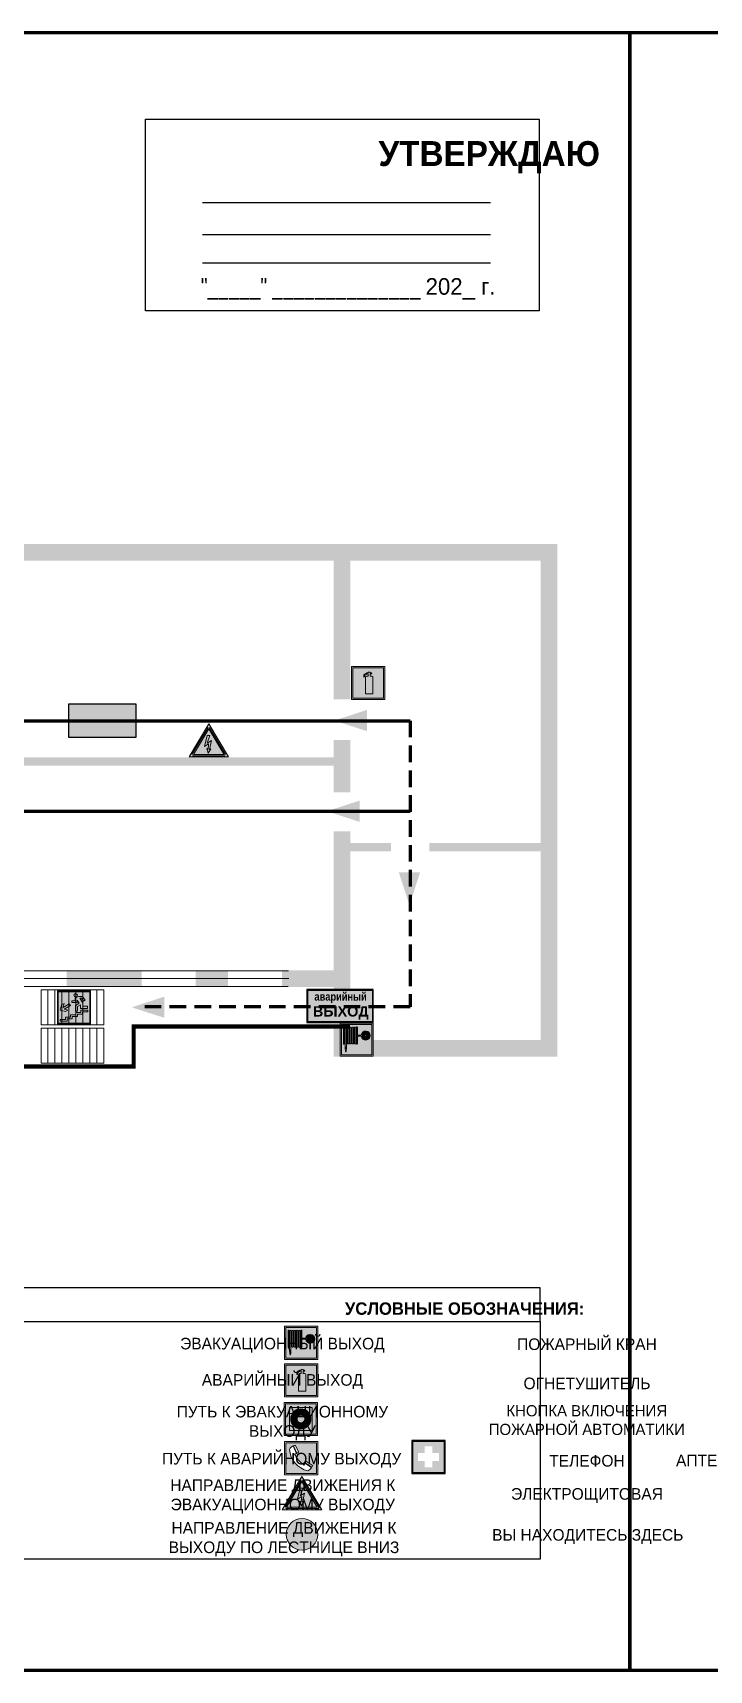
# Model space of a CAD drawing. Header units: millimetres. Extents: x 13114 to 67229, y 22859 to 38520.
# Drawn here: x 35005.8 to 35169, y 25476.1 to 25871.1 of the extents above; entities that cross this region are included whole.
import ezdxf

# ---------------------------------------------------------------- set-up
doc = ezdxf.new("R2010")
doc.units = ezdxf.units.MM
doc.linetypes.add('{ Wide Dash }', pattern=[12, 4, -2, 4, -2])
doc.layers.add('План_Штампы', color=7, linetype='Continuous')
doc.styles.add('обычный', font='arial.ttf')

# ---------------------------------------------------------------- blocks, each defined once
blk = doc.blocks.new('A$C3E6D3DDE')
at = {"lineweight": 5}
h = blk.add_hatch(color=40, dxfattribs=at)
h.paths.add_polyline_path([(24.1, 1.45), (16.46, -11.35), (31.74, -11.35)])
h.paths.add_polyline_path([(24.09, -0.46), (30.03, -10.41), (18.14, -10.41)], flags=16)
h.paths.add_polyline_path([(24.54, -3.08), (23.41, -6.02), (25.13, -5.01), (24.33, -8.5), (24.82, -8.27), (23.79, -9.86), (23.4, -8.04), (23.8, -8.43), (24.04, -6.29), (22.39, -7.25), (23.44, -3.08)], flags=0)
h = blk.add_hatch(color=256, dxfattribs=at)
h.paths.add_polyline_path([(24.37, 0.03, 0.567511), (23.82, 0.03), (17.59, -10.4, 0.582454), (17.86, -10.88), (30.32, -10.88, 0.582149), (30.6, -10.4)])
h.paths.add_polyline_path([(24.09, -0.46), (18.14, -10.41), (30.03, -10.41)], flags=16)
h.paths.add_polyline_path([(24.54, -3.08), (23.41, -6.02), (25.13, -5.01), (24.33, -8.5), (24.82, -8.27), (23.79, -9.86), (23.4, -8.04), (23.8, -8.43), (24.04, -6.29), (22.39, -7.25), (23.44, -3.08)], flags=0)
h = blk.add_hatch(color=40, dxfattribs=at)
h.paths.add_polyline_path([(24.09, -0.46), (18.14, -10.41), (30.03, -10.41)])
h.paths.add_polyline_path([(24.82, -8.27), (23.79, -9.86), (23.4, -8.04), (23.8, -8.43), (24.04, -6.29), (22.39, -7.25), (23.44, -3.08), (24.54, -3.08), (23.41, -6.02), (25.13, -5.01), (24.33, -8.5)], flags=16)
at = {"color": 40, "lineweight": 5}
for p, q in [((16.46, -11.35), (24.1, 1.45)), ((24.1, 1.45), (31.74, -11.35))]:
    blk.add_line(p, q, dxfattribs=at)
at = {"lineweight": 5}
for p, q in [((17.59, -10.4), (23.82, 0.03)), ((24.37, 0.03), (30.6, -10.4)), ((18.14, -10.41), (24.09, -0.46)), ((23.44, -3.08), (22.39, -7.25)), ((22.39, -7.25), (24.04, -6.29)), ((23.41, -6.02), (24.54, -3.08)), ((25.13, -5.01), (23.41, -6.02)), ((24.54, -3.08), (23.44, -3.08)), ((24.04, -6.29), (23.8, -8.43)), ((24.09, -0.46), (30.03, -10.41)), ((24.33, -8.5), (25.13, -5.01)), ((17.86, -10.88), (30.32, -10.88)), ((18.14, -10.41), (30.03, -10.41)), ((23.8, -8.43), (23.4, -8.04)), ((23.4, -8.04), (23.79, -9.86)), ((23.79, -9.86), (24.82, -8.27)), ((24.82, -8.27), (24.33, -8.5))]:
    blk.add_line(p, q, dxfattribs=at)
at = {"color": 50, "lineweight": 5}
blk.add_line((31.74, -11.35), (16.46, -11.35), dxfattribs=at)
blk = doc.blocks.new('A$C54414219')
at = {"true_color": 0xffffff}
h = blk.add_hatch(color=7, dxfattribs=at)
h.paths.add_polyline_path([(2.39, -9.45), (2.39, -18.3), (11.23, -18.3), (11.23, -9.45)], flags=0)
h.paths.add_polyline_path([(10.71, -13.87, -1), (2.92, -13.87, -1)], flags=0)
h.paths.add_polyline_path([(8.3, -13.87, -1), (5.33, -13.87, -1)], flags=0)
h.paths.add_polyline_path([(0.41, -7.47), (0.41, -20.27), (13.21, -20.27), (13.21, -7.47)])
h.paths.add_polyline_path([(0.92, -19.77), (12.71, -19.77), (12.71, -7.98), (0.92, -7.98)], flags=16)
h.paths.add_polyline_path([(11.23, -9.45), (11.23, -18.3), (2.39, -18.3), (2.39, -9.45)], flags=0)
at = {"lineweight": 5}
h = blk.add_hatch(color=242, dxfattribs=at)
h.paths.add_polyline_path([(12.71, -7.98), (0.92, -7.98), (0.92, -19.77), (12.71, -19.77)])
h.paths.add_polyline_path([(11.23, -18.3), (2.39, -18.3), (2.39, -9.45), (11.23, -9.45)], flags=16)
h.paths.add_polyline_path([(10.71, -13.87, -1), (2.92, -13.87, -1)], flags=0)
h.paths.add_polyline_path([(8.3, -13.87, -1), (5.33, -13.87, -1)], flags=0)
at = {"true_color": 0xffffff}
h = blk.add_hatch(color=7, dxfattribs=at)
h.paths.add_polyline_path([(2.39, -9.45), (2.39, -18.3), (11.23, -18.3), (11.23, -9.45)])
h.paths.add_polyline_path([(10.71, -13.87, -1), (2.92, -13.87, -1)], flags=16)
h.paths.add_polyline_path([(8.3, -13.87, -1), (5.33, -13.87, -1)], flags=0)
at = {"lineweight": 5}
h = blk.add_hatch(color=242, dxfattribs=at)
h.paths.add_polyline_path([(2.92, -13.87, 1), (10.71, -13.87, 1)])
h.paths.add_polyline_path([(8.3, -13.87, -1), (5.33, -13.87, -1)], flags=16)
at = {"color": 242, "lineweight": 5}
for p, q in [((0.41, -20.27), (0.41, -7.47)), ((0.41, -7.47), (13.21, -7.47)), ((0.41, -7.47), (13.21, -7.47)), ((13.21, -20.27), (13.21, -7.47)), ((0.41, -20.27), (13.21, -20.27))]:
    blk.add_line(p, q, dxfattribs=at)
for points in [[(0.92, -7.98), (12.71, -7.98), (12.71, -19.77), (0.92, -19.77)], [(2.39, -9.45), (11.23, -9.45), (11.23, -18.3), (2.39, -18.3)]]:
    blk.add_lwpolyline(points, close=True, dxfattribs=at)
for radius in [3.89, 1.49]:
    blk.add_circle((6.81, -13.87), radius, dxfattribs=at)
blk = doc.blocks.new('A$C456E1F9C')
at = {"lineweight": 5}
h = blk.add_hatch(color=242, dxfattribs=at)
h.paths.add_polyline_path([(0.51, -1.47), (0.51, -13.26), (12.29, -13.26), (12.29, -1.47)])
h.paths.add_polyline_path([(5.42, -4.95, -0.254479), (4.78, -5.4), (3.52, -2.53, -0.209735), (4.23, -2.4)], flags=16)
h.paths.add_polyline_path([(8.53, -8.6), (10.87, -10.17), (10.54, -10.76), (8.03, -9.13, -0.192251)], flags=16)
h.paths.add_polyline_path([(4.61, -5.49, 0.005518), (3.87, -5.72, 0.128647), (7.49, -10.01, 0.00809), (7.83, -9.33), (10.47, -10.97, -0.16736), (8.99, -12.25, -0.327862), (1.95, -3.95, -0.166952), (3.36, -2.62)], flags=16)
at = {"color": 242, "lineweight": 5}
for p, q in [((0, -13.77), (0, -0.97)), ((12.8, -0.97), (0, -0.97)), ((4.61, -5.49), (3.36, -2.62)), ((3.52, -2.53), (4.78, -5.4)), ((4.23, -2.4), (5.42, -4.95)), ((12.8, -13.77), (12.8, -0.97)), ((7.83, -9.33), (10.47, -10.97)), ((8.03, -9.13), (10.54, -10.76)), ((10.81, -10.12), (8.53, -8.6)), ((10.54, -10.76), (10.8, -10.3)), ((10.8, -10.3), (10.81, -10.12)), ((0, -13.77), (12.8, -13.77))]:
    blk.add_line(p, q, dxfattribs=at)
blk.add_lwpolyline([(0.51, -1.47), (12.29, -1.47), (12.29, -13.26), (0.51, -13.26)], close=True, dxfattribs=at)
for centre, radius, start, end in [((4.59, -5.34), 2.99, 114.28453, 152.19739), ((11.12, -3.31), 9.19, 183.99153, 256.60086), ((4.02, -3.27), 0.891, 76.32839, 123.70924), ((14.98, -39.1), 35.17, 107.14873, 108.41345), ((13.86, -0.94), 11.08, 205.55365, 234.87622), ((4.68, -4.59), 0.824, 276.9621, 334.07228), ((-13.31, 0.8), 23.44, 332.54871, 334.40268), ((8.94, -9.5), 0.989, 114.40924, 157.93883), ((7.87, -9.46), 3, 291.92908, 329.9329)]:
    blk.add_arc(centre, radius, start, end, dxfattribs=at)
blk = doc.blocks.new('A$C18900ED3')
h = blk.add_hatch(color=126)
h.paths.add_polyline_path([(-0.18, -0.18), (-7.02, -0.18), (-7.02, -7.02), (-0.18, -7.02)])
h.paths.add_polyline_path([(-5.89, -4.46), (-5.89, -2.77), (-4.46, -2.77), (-4.46, -1.31), (-2.77, -1.31), (-2.77, -2.77), (-1.33, -2.77), (-1.33, -4.46), (-2.77, -4.46), (-2.77, -5.89), (-4.46, -5.89), (-4.46, -4.46)], flags=16)
at = {"color": 126}
for p, q in [((-7.2, 0), (-7.2, -7.2)), ((0, 0), (-7.2, 0)), ((0, -7.2), (0, 0)), ((-7.02, -7.02), (-7.02, -0.18)), ((-7.02, -0.18), (-0.18, -0.18)), ((-0.18, -0.18), (-0.18, -7.02)), ((-0.18, -7.02), (-7.02, -7.02)), ((-7.2, -7.2), (0, -7.2))]:
    blk.add_line(p, q, dxfattribs=at)
blk = doc.blocks.new('A$C37112FD5')
at = {"true_color": 0xf5f5ff}
h = blk.add_hatch(color=7, dxfattribs=at)
h.dxf.hatch_style = 1
h.paths.add_polyline_path([(12.8, -7.4), (0, -7.4), (0, -20.2), (12.8, -20.2)])
h.paths.add_polyline_path([(12.29, -7.91), (12.29, -19.69), (0.51, -19.69), (0.51, -7.91)], flags=16)
h.paths.add_polyline_path([(4.98, -9.04, -0.42597), (5.17, -9.22), (5.17, -12.25), (5.17, -15.29, -0.432244), (4.98, -15.47), (4.83, -15.47, -0.42597), (4.64, -15.29), (4.64, -12.25), (4.64, -9.22, -0.432244), (4.83, -9.04)], flags=0)
h.paths.add_polyline_path([(4.28, -9.22), (4.28, -12.25), (4.28, -15.29, -0.432244), (4.09, -15.47), (3.94, -15.47, -0.42597), (3.75, -15.29), (3.75, -12.25), (3.75, -9.22, -0.432244), (3.94, -9.04), (4.09, -9.04, -0.42597)], flags=0)
h.paths.add_polyline_path([(5.72, -9.04), (5.87, -9.04, -0.42597), (6.06, -9.22), (6.06, -12.25), (6.06, -15.29, -0.432244), (5.87, -15.47), (5.72, -15.47, -0.42597), (5.53, -15.29), (5.53, -12.25), (5.53, -9.22, -0.432244)], flags=0)
h.paths.add_polyline_path([(6.42, -8.9), (6.5, -8.9, -0.42597), (6.69, -9.08), (6.69, -12.03), (8.21, -12.03, -15.824349), (8.21, -12.47), (6.69, -12.47), (6.69, -15.42, -0.432244), (6.5, -15.6), (6.42, -15.6)], flags=0)
h.paths.add_polyline_path([(3.39, -9.22), (3.39, -12.25), (3.39, -15.29, -0.432244), (3.2, -15.47), (3.05, -15.47, -0.42597), (2.85, -15.29), (2.85, -12.25), (2.85, -9.22, -0.432244), (3.05, -9.04), (3.2, -9.04, -0.42597)], flags=0)
h.paths.add_polyline_path([(2.5, -9.22), (2.5, -16.71), (1.96, -16.71), (1.96, -9.22, -0.432244), (2.15, -9.04), (2.31, -9.04, -0.42597)], flags=0)
h.paths.add_polyline_path([(1.61, -8.9), (1.61, -15.6), (1.57, -15.6, -0.42597), (1.37, -15.42), (1.37, -12.03), (1.37, -9.09, -0.432244), (1.57, -8.9)], flags=0)
h.paths.add_polyline_path([(9.76, -10.81), (9.76, -12.03), (8.49, -12.03, -0.336371)], flags=0)
h.paths.add_polyline_path([(8.49, -12.47), (9.76, -12.47), (9.76, -13.7, -0.336371)], flags=0)
h.paths.add_polyline_path([(10.11, -10.81, -0.336371), (11.38, -12.03), (10.11, -12.03)], flags=0)
h.paths.add_polyline_path([(10.11, -12.47), (11.38, -12.47, -0.336371), (10.11, -13.7)], flags=0)
h.paths.add_polyline_path([(2.5, -16.84), (2.5, -17.05), (1.97, -17.05), (1.97, -16.84)], flags=0)
h.paths.add_polyline_path([(2.5, -17.24, -0.033778), (2.24, -18.6, -0.033778), (1.97, -17.24)], flags=0)
h = blk.add_hatch(color=242)
h.dxf.hatch_style = 1
h.paths.add_polyline_path([(12.29, -7.91), (0.51, -7.91), (0.51, -19.69), (12.29, -19.69)])
h.paths.add_polyline_path([(6.42, -15.6), (6.42, -8.9), (6.5, -8.9, -0.42597), (6.69, -9.08), (6.69, -12.03), (8.21, -12.03, -15.824349), (8.21, -12.47), (6.69, -12.47), (6.69, -15.42, -0.432244), (6.5, -15.6)], flags=16)
h.paths.add_polyline_path([(5.87, -15.47), (5.72, -15.47, -0.42597), (5.53, -15.29), (5.53, -12.25), (5.53, -9.22, -0.432244), (5.72, -9.04), (5.87, -9.04, -0.42597), (6.06, -9.22), (6.06, -12.25), (6.06, -15.29, -0.432244)], flags=16)
h.paths.add_polyline_path([(4.98, -15.47), (4.83, -15.47, -0.42597), (4.64, -15.29), (4.64, -12.25), (4.64, -9.22, -0.432244), (4.83, -9.04), (4.98, -9.04, -0.42597), (5.17, -9.22), (5.17, -12.25), (5.17, -15.29, -0.432244)], flags=16)
h.paths.add_polyline_path([(4.09, -15.47), (3.94, -15.47, -0.42597), (3.75, -15.29), (3.75, -12.25), (3.75, -9.22, -0.432244), (3.94, -9.04), (4.09, -9.04, -0.42597), (4.28, -9.22), (4.28, -12.25), (4.28, -15.29, -0.432244)], flags=16)
h.paths.add_polyline_path([(3.2, -15.47), (3.05, -15.47, -0.42597), (2.85, -15.29), (2.85, -12.25), (2.85, -9.22, -0.432244), (3.05, -9.04), (3.2, -9.04, -0.42597), (3.39, -9.22), (3.39, -12.25), (3.39, -15.29, -0.432244)], flags=16)
h.paths.add_polyline_path([(2.5, -17.05), (1.97, -17.05), (1.97, -16.84), (2.5, -16.84)], flags=16)
h.paths.add_polyline_path([(2.5, -17.24, -0.033778), (2.24, -18.6, -0.033778), (1.97, -17.24)], flags=16)
h.paths.add_polyline_path([(2.5, -16.71), (1.96, -16.71), (1.96, -9.22, -0.432244), (2.15, -9.04), (2.31, -9.04, -0.42597), (2.5, -9.22)], flags=16)
h.paths.add_polyline_path([(1.61, -15.6), (1.57, -15.6, -0.42597), (1.37, -15.42), (1.37, -12.03), (1.37, -9.09, -0.432244), (1.57, -8.9), (1.61, -8.9)], flags=16)
h.paths.add_polyline_path([(8.49, -12.47), (9.76, -12.47), (9.76, -13.7, -0.336371)], flags=0)
h.paths.add_polyline_path([(10.11, -13.7), (10.11, -12.47), (11.38, -12.47, -0.336371)], flags=0)
h.paths.add_polyline_path([(8.49, -12.03, -0.336371), (9.76, -10.81), (9.76, -12.03)], flags=0)
h.paths.add_polyline_path([(10.11, -12.03), (10.11, -10.81, -0.336371), (11.38, -12.03)], flags=0)
h = blk.add_hatch(color=7, dxfattribs=at)
h.dxf.hatch_style = 1
h.paths.add_polyline_path([(1.61, -8.9), (1.57, -8.9, 0.432244), (1.37, -9.09), (1.37, -12.03), (1.37, -15.42, 0.42597), (1.57, -15.6), (1.61, -15.6)])
h.paths.add_polyline_path([(2.5, -9.22, 0.42597), (2.31, -9.04), (2.15, -9.04, 0.432244), (1.96, -9.22), (1.96, -16.71), (2.5, -16.71)])
h.paths.add_polyline_path([(2.5, -16.84), (1.97, -16.84), (1.97, -17.05), (2.5, -17.05)])
h.paths.add_polyline_path([(2.5, -17.24), (1.97, -17.24, 0.033778), (2.24, -18.6, 0.033778)])
h.paths.add_polyline_path([(3.39, -12.25), (3.39, -9.22, 0.42597), (3.2, -9.04), (3.05, -9.04, 0.432244), (2.85, -9.22), (2.85, -12.25), (2.85, -15.29, 0.42597), (3.05, -15.47), (3.2, -15.47, 0.432244), (3.39, -15.29)])
h.paths.add_polyline_path([(4.28, -12.25), (4.28, -9.22, 0.42597), (4.09, -9.04), (3.94, -9.04, 0.432244), (3.75, -9.22), (3.75, -12.25), (3.75, -15.29, 0.42597), (3.94, -15.47), (4.09, -15.47, 0.432244), (4.28, -15.29)])
h.paths.add_polyline_path([(5.17, -12.25), (5.17, -9.22, 0.42597), (4.98, -9.04), (4.83, -9.04, 0.432244), (4.64, -9.22), (4.64, -12.25), (4.64, -15.29, 0.42597), (4.83, -15.47), (4.98, -15.47, 0.432244), (5.17, -15.29)])
h.paths.add_polyline_path([(6.06, -12.25), (6.06, -9.22, 0.42597), (5.87, -9.04), (5.72, -9.04, 0.432244), (5.53, -9.22), (5.53, -12.25), (5.53, -15.29, 0.42597), (5.72, -15.47), (5.87, -15.47, 0.432244), (6.06, -15.29)])
h.paths.add_polyline_path([(6.69, -12.47), (8.21, -12.47, 15.824349), (8.21, -12.03), (6.69, -12.03), (6.69, -9.08, 0.42597), (6.5, -8.9), (6.42, -8.9), (6.42, -15.6), (6.5, -15.6, 0.432244), (6.69, -15.42)])
h.paths.add_polyline_path([(8.49, -12.47), (9.76, -12.47), (9.76, -13.7, -0.336371)], flags=16)
h.paths.add_polyline_path([(8.49, -12.03, -0.336371), (9.76, -10.81), (9.76, -12.03)], flags=16)
h.paths.add_polyline_path([(10.11, -12.47), (11.38, -12.47, -0.336371), (10.11, -13.7)], flags=16)
h.paths.add_polyline_path([(10.11, -12.03), (10.11, -10.81, -0.336371), (11.38, -12.03)], flags=16)
h = blk.add_hatch(color=242)
h.dxf.hatch_style = 1
h.paths.add_polyline_path([(9.76, -10.81, 0.336371), (8.49, -12.03), (9.76, -12.03)])
h.paths.add_polyline_path([(10.11, -10.81), (10.11, -12.03), (11.38, -12.03, 0.336371)])
h.paths.add_polyline_path([(11.38, -12.47), (10.11, -12.47), (10.11, -13.7, 0.336371)])
h.paths.add_polyline_path([(9.76, -12.47), (8.49, -12.47, 0.336371), (9.76, -13.7)])
at = {"color": 242, "lineweight": 5}
for p, q in [((0, -20.2), (0, -7.4)), ((0, -7.4), (12.8, -7.4)), ((1.37, -12.03), (1.37, -9.08)), ((1.37, -12.03), (1.37, -15.42)), ((1.57, -8.9), (1.61, -8.9)), ((1.61, -8.9), (1.61, -15.6)), ((1.96, -16.71), (1.96, -9.22)), ((2.15, -9.04), (2.31, -9.04)), ((2.5, -16.71), (2.5, -9.22)), ((2.85, -12.25), (2.85, -9.22)), ((2.85, -12.25), (2.85, -15.29)), ((3.05, -9.04), (3.2, -9.04)), ((3.39, -12.25), (3.39, -9.22)), ((3.39, -12.25), (3.39, -15.29)), ((3.75, -12.25), (3.75, -9.22)), ((3.75, -12.25), (3.75, -15.29)), ((3.94, -9.04), (4.09, -9.04)), ((4.28, -12.25), (4.28, -9.22)), ((4.28, -12.25), (4.28, -15.29)), ((4.64, -12.25), (4.64, -9.22)), ((4.64, -12.25), (4.64, -15.29)), ((4.83, -9.04), (4.98, -9.04)), ((5.17, -12.25), (5.17, -9.22)), ((5.17, -12.25), (5.17, -15.29)), ((5.53, -12.25), (5.53, -9.22)), ((5.53, -12.25), (5.53, -15.29)), ((5.72, -9.04), (5.87, -9.04)), ((6.06, -12.25), (6.06, -9.22)), ((6.06, -12.25), (6.06, -15.29)), ((6.42, -8.9), (6.42, -15.6)), ((6.5, -8.9), (6.42, -8.9)), ((6.69, -12.03), (6.69, -9.08)), ((8.21, -12.03), (6.69, -12.03)), ((8.21, -12.47), (6.69, -12.47)), ((6.69, -12.47), (6.69, -15.42)), ((9.76, -12.03), (8.49, -12.03)), ((9.76, -12.47), (8.49, -12.47)), ((9.76, -10.81), (9.76, -12.03)), ((9.76, -12.47), (9.76, -13.7)), ((10.11, -10.81), (10.11, -12.03)), ((11.38, -12.03), (10.11, -12.03)), ((11.38, -12.47), (10.11, -12.47)), ((10.11, -12.47), (10.11, -13.7)), ((12.8, -20.2), (12.8, -7.4)), ((1.57, -15.6), (1.61, -15.6)), ((1.96, -16.71), (2.5, -16.71)), ((1.97, -16.84), (2.5, -16.84)), ((1.97, -17.05), (1.97, -16.84)), ((2.5, -17.05), (1.97, -17.05)), ((1.97, -17.24), (2.5, -17.24)), ((2.5, -16.84), (2.5, -17.05)), ((3.05, -15.47), (3.2, -15.47)), ((3.94, -15.47), (4.09, -15.47)), ((4.83, -15.47), (4.98, -15.47)), ((5.72, -15.47), (5.87, -15.47)), ((6.42, -15.6), (6.5, -15.6)), ((0, -20.2), (12.8, -20.2))]:
    blk.add_line(p, q, dxfattribs=at)
blk.add_lwpolyline([(0.51, -7.91), (12.29, -7.91), (12.29, -19.69), (0.51, -19.69)], close=True, dxfattribs=at)
for centre, radius, start, end in [((1.56, -9.09), 0.182, 87.10267, 180.60715), ((2.15, -9.22), 0.182, 87.10267, 180.60715), ((2.32, -9.22), 0.182, 359.39285, 92.89733), ((3.04, -9.22), 0.182, 87.10267, 180.60715), ((3.21, -9.22), 0.182, 359.39285, 92.89733), ((3.93, -9.22), 0.182, 87.10267, 180.60715), ((4.1, -9.22), 0.182, 359.39285, 92.89733), ((4.82, -9.22), 0.182, 87.10267, 180.60715), ((4.99, -9.22), 0.182, 359.39285, 92.89733), ((5.71, -9.22), 0.182, 87.10267, 180.60715), ((5.88, -9.22), 0.182, 359.39285, 92.89733), ((6.51, -9.09), 0.182, 359.39285, 92.89733), ((9.93, -12.25), 1.74, 187.23185, 172.76815), ((9.93, -12.25), 1.46, 96.99266, 171.35851), ((9.93, -12.25), 1.46, 188.64149, 263.00734), ((9.93, -12.25), 1.46, 8.64149, 83.00734), ((9.93, -12.25), 1.46, 276.99266, 351.35851), ((1.56, -15.42), 0.182, 179.39285, 272.89733), ((12.17, -15.98), 10.27, 187.04098, 194.7793), ((-7.7, -15.98), 10.27, 345.2207, 352.95902), ((3.04, -15.29), 0.182, 179.39285, 272.89733), ((3.21, -15.29), 0.182, 267.10267, 0.60715), ((3.93, -15.29), 0.182, 179.39285, 272.89733), ((4.1, -15.29), 0.182, 267.10267, 0.60715), ((4.82, -15.29), 0.182, 179.39285, 272.89733), ((4.99, -15.29), 0.182, 267.10267, 0.60715), ((5.71, -15.29), 0.182, 179.39285, 272.89733), ((5.88, -15.29), 0.182, 267.10267, 0.60715), ((6.51, -15.42), 0.182, 267.10267, 0.60715)]:
    blk.add_arc(centre, radius, start, end, dxfattribs=at)
blk = doc.blocks.new('A$C3AD82952')
at = {"true_color": 0xf5f5ff}
h = blk.add_hatch(color=7, dxfattribs=at)
h.dxf.hatch_style = 1
h.paths.add_polyline_path([(8.21, 8.73, 0.414214), (7.89, 9.05), (7.22, 9.05), (7.22, 9.92), (7.59, 9.92, 1), (7.57, 10.36), (7.22, 10.36), (7.22, 10.6), (6.43, 10.6), (6.43, 10.36), (6.01, 10.36), (4.74, 9.59), (4.74, 8.69), (4.98, 8.73), (4.98, 9.26), (6.12, 9.91), (6.43, 9.91), (6.43, 9.05), (5.76, 9.05, 0.414214), (5.44, 8.73), (5.44, 2.2), (8.21, 2.2)], flags=0)
h.paths.add_polyline_path([(12.8, 12.8), (0, 12.8), (0, 0), (12.8, 0)])
h.paths.add_polyline_path([(0.51, 12.29), (12.29, 12.29), (12.29, 0.51), (0.51, 0.51)], flags=16)
h.paths.add_polyline_path([(4.74, 9.59), (6.01, 10.36), (6.43, 10.36), (6.43, 10.6), (7.22, 10.6), (7.22, 10.36), (7.59, 10.36, -0.94586), (7.59, 9.92), (7.22, 9.92), (7.22, 9.05), (7.89, 9.05, -0.414214), (8.21, 8.73), (8.21, 2.2), (5.44, 2.2), (5.44, 8.73, -0.414214), (5.76, 9.05), (6.43, 9.05), (6.43, 9.91), (6.12, 9.91), (4.98, 9.26), (4.98, 8.73), (4.74, 8.69)], flags=0)
h = blk.add_hatch(color=242)
h.dxf.hatch_style = 1
h.paths.add_polyline_path([(12.29, 12.29), (0.51, 12.29), (0.51, 0.51), (12.29, 0.51)])
h.paths.add_polyline_path([(4.74, 8.69), (4.74, 9.59), (6.01, 10.36), (6.43, 10.36), (6.43, 10.6), (7.22, 10.6), (7.22, 10.36), (7.59, 10.36, -0.94586), (7.59, 9.92), (7.22, 9.92), (7.22, 9.05), (7.89, 9.05, -0.414214), (8.21, 8.73), (8.21, 2.2), (5.44, 2.2), (5.44, 8.73, -0.414214), (5.76, 9.05), (6.43, 9.05), (6.43, 9.91), (6.12, 9.91), (4.98, 9.26), (4.98, 8.73)], flags=16)
h = blk.add_hatch(color=7, dxfattribs=at)
h.dxf.hatch_style = 1
h.paths.add_polyline_path([(8.21, 8.73, 0.414214), (7.89, 9.05), (7.22, 9.05), (7.22, 9.92), (7.59, 9.92, 1), (7.57, 10.36), (7.22, 10.36), (7.22, 10.6), (6.43, 10.6), (6.43, 10.36), (6.01, 10.36), (4.74, 9.59), (4.74, 8.69), (4.98, 8.73), (4.98, 9.26), (6.12, 9.91), (6.43, 9.91), (6.43, 9.05), (5.76, 9.05, 0.414214), (5.44, 8.73), (5.44, 2.2), (8.21, 2.2)])
at = {"color": 242, "lineweight": 5}
for p, q in [((0, 0), (0, 12.8)), ((0, 12.8), (12.8, 12.8)), ((12.8, 0), (12.8, 12.8)), ((6.01, 10.36), (4.74, 9.59)), ((4.74, 9.59), (4.74, 8.69)), ((4.74, 8.69), (4.98, 8.73)), ((4.98, 9.26), (6.12, 9.91)), ((4.98, 8.73), (4.98, 9.26)), ((5.44, 2.2), (5.44, 8.73)), ((5.76, 9.05), (6.43, 9.05)), ((6.01, 10.36), (6.43, 10.36)), ((6.12, 9.91), (6.43, 9.91)), ((7.22, 10.6), (6.43, 10.6)), ((6.43, 10.6), (6.43, 10.36)), ((6.43, 9.91), (6.43, 9.05)), ((7.22, 10.36), (7.22, 10.6)), ((7.59, 10.36), (7.22, 10.36)), ((7.22, 9.05), (7.22, 9.92)), ((7.59, 9.92), (7.22, 9.92)), ((7.89, 9.05), (7.22, 9.05)), ((8.21, 2.2), (8.21, 8.73)), ((0, 0), (12.8, 0)), ((5.44, 2.2), (8.21, 2.2))]:
    blk.add_line(p, q, dxfattribs=at)
blk.add_lwpolyline([(0.51, 12.29), (12.29, 12.29), (12.29, 0.51), (0.51, 0.51)], close=True, dxfattribs=at)
for centre, radius, start, end in [((5.76, 8.73), 0.32, 90, 180), ((7.58, 10.14), 0.223, 273.18746, 86.81254), ((7.89, 8.73), 0.32, 0, 90)]:
    blk.add_arc(centre, radius, start, end, dxfattribs=at)
blk = doc.blocks.new('A$C7B8C2D5B')
at = {"lineweight": 0}
h = blk.add_hatch(color=5, dxfattribs=at)
h.dxf.hatch_style = 1
h.paths.add_polyline_path([(1.4, -3.02, 1), (-2.11, -3.02, 1)])
at = {"color": 5, "lineweight": 0}
blk.add_circle((-0.36, -3.02), 1.75, dxfattribs=at)
blk = doc.blocks.new('вниз 3')
at = {"lineweight": 0, "true_color": 0xffffff}
h = blk.add_hatch(color=7, dxfattribs=at)
h.dxf.hatch_style = 1
h.paths.add_polyline_path([(40997.5, -4475.69), (40997.25, -4475.28), (40995.76, -4476.15), (40995.97, -4475.23), (40995.39, -4475.56), (40995.05, -4476.83), (40996.33, -4477.17), (40996.91, -4476.83), (40996, -4476.55)], flags=0)
h.paths.add_polyline_path([(40999.81, -4473.95), (41000.22, -4473.95), (41000.64, -4474.67), (41001.03, -4474.43), (41000.46, -4473.49), (41000.42, -4473.49), (40999.43, -4473.49), (40998.68, -4473.92), (40998.68, -4474.57), (40997.88, -4474.57), (40997.88, -4475), (40999.14, -4475), (40999.14, -4474.43), (40999.14, -4474.38), (40999.59, -4475.15), (40998.72, -4475.67), (40998.72, -4477.06), (40999.24, -4477.06), (40999.24, -4475.96), (40999.95, -4475.56), (40999.95, -4476.43), (41001.61, -4476.43), (41001.61, -4475.88), (41000.47, -4475.88), (41000.47, -4475.12)], flags=0)
h.paths.add_polyline_path([(40999.2, -4473.24, 1), (40998.35, -4473.24, 1)], flags=0)
h.paths.add_polyline_path([(41000.46, -4477.26), (41001.69, -4477.26), (41001.69, -4476.84), (41000.03, -4476.84), (41000.03, -4477.39), (40998.78, -4477.39), (40998.78, -4477.95), (40997.53, -4477.95), (40997.53, -4478.5), (40996.29, -4478.5), (40996.29, -4479.06), (40995.05, -4479.06), (40995.05, -4479.48), (40995.29, -4479.48), (40996.72, -4479.48), (40996.72, -4478.92), (40997.97, -4478.92), (40997.97, -4478.36), (40999.2, -4478.36), (40999.2, -4477.81), (41000.46, -4477.81)], flags=0)
h.paths.add_polyline_path([(41002.37, -4472.17), (40994.37, -4472.17), (40994.37, -4480.17), (41002.37, -4480.17)])
h.paths.add_polyline_path([(41002.16, -4479.96), (40994.57, -4479.96), (40994.57, -4472.37), (41002.16, -4472.37)], flags=16)
h.paths.add_polyline_path([(41001.61, -4475.88), (41001.61, -4476.43), (40999.95, -4476.43), (40999.95, -4475.56), (40999.24, -4475.96), (40999.24, -4477.06), (40998.72, -4477.06), (40998.72, -4475.67), (40999.59, -4475.15), (40999.14, -4474.38), (40999.14, -4474.43), (40999.14, -4475), (40997.88, -4475), (40997.88, -4474.57), (40998.68, -4474.57), (40998.68, -4473.92), (40999.43, -4473.49), (41000.42, -4473.49), (41000.46, -4473.49), (41001.03, -4474.43), (41000.64, -4474.67), (41000.22, -4473.95), (40999.81, -4473.95), (41000.47, -4475.12), (41000.47, -4475.88)], flags=0)
h.paths.add_polyline_path([(41001.69, -4476.84), (41001.69, -4477.26), (41000.46, -4477.26), (41000.46, -4477.81), (40999.2, -4477.81), (40999.2, -4478.36), (40997.97, -4478.36), (40997.97, -4478.92), (40996.72, -4478.92), (40996.72, -4479.48), (40995.05, -4479.48), (40995.05, -4479.06), (40996.29, -4479.06), (40996.29, -4478.5), (40997.53, -4478.5), (40997.53, -4477.95), (40998.78, -4477.95), (40998.78, -4477.39), (41000.03, -4477.39), (41000.03, -4476.84)], flags=0)
h.paths.add_polyline_path([(40998.35, -4473.24, -1), (40999.2, -4473.24, -1)], flags=0)
h.paths.add_polyline_path([(40997.5, -4475.69), (40996, -4476.55), (40996.91, -4476.83), (40996.33, -4477.17), (40995.05, -4476.83), (40995.39, -4475.56), (40995.97, -4475.23), (40995.76, -4476.15), (40997.25, -4475.28)], flags=0)
at = {"lineweight": 0}
h = blk.add_hatch(color=126, dxfattribs=at)
h.dxf.hatch_style = 1
h.paths.add_polyline_path([(41002.16, -4472.37), (40994.57, -4472.37), (40994.57, -4479.96), (41002.16, -4479.96)])
h.paths.add_polyline_path([(40995.97, -4475.23), (40995.76, -4476.15), (40997.25, -4475.28), (40997.5, -4475.69), (40996, -4476.55), (40996.91, -4476.83), (40996.33, -4477.17), (40995.05, -4476.83), (40995.39, -4475.56)], flags=16)
h.paths.add_polyline_path([(40997.88, -4474.57), (40998.68, -4474.57), (40998.68, -4473.92), (40999.43, -4473.49), (41000.42, -4473.49), (41000.46, -4473.49), (41001.03, -4474.43), (41000.64, -4474.67), (41000.22, -4473.95), (40999.81, -4473.95), (41000.47, -4475.12), (41000.47, -4475.88), (41001.61, -4475.88), (41001.61, -4476.43), (40999.95, -4476.43), (40999.95, -4475.56), (40999.24, -4475.96), (40999.24, -4477.06), (40998.72, -4477.06), (40998.72, -4475.67), (40999.59, -4475.15), (40999.14, -4474.38), (40999.14, -4474.43), (40999.14, -4475), (40997.88, -4475)], flags=16)
h.paths.add_polyline_path([(40998.35, -4473.24, -1), (40999.2, -4473.24, -1)], flags=16)
h.paths.add_polyline_path([(40997.53, -4477.95), (40998.78, -4477.95), (40998.78, -4477.39), (41000.03, -4477.39), (41000.03, -4476.84), (41001.69, -4476.84), (41001.69, -4477.26), (41000.46, -4477.26), (41000.46, -4477.81), (40999.2, -4477.81), (40999.2, -4478.36), (40997.97, -4478.36), (40997.97, -4478.92), (40996.72, -4478.92), (40996.72, -4479.48), (40995.05, -4479.48), (40995.05, -4479.06), (40996.29, -4479.06), (40996.29, -4478.5), (40997.53, -4478.5)], flags=16)
at = {"lineweight": 0, "true_color": 0xffffff}
h = blk.add_hatch(color=7, dxfattribs=at)
h.dxf.hatch_style = 1
h.paths.add_polyline_path([(40999.2, -4473.24, 1), (40998.35, -4473.24, 1)])
h.paths.add_polyline_path([(40999.81, -4473.95), (41000.22, -4473.95), (41000.64, -4474.67), (41001.03, -4474.43), (41000.46, -4473.49), (41000.42, -4473.49), (40999.43, -4473.49), (40998.68, -4473.92), (40998.68, -4474.57), (40997.88, -4474.57), (40997.88, -4475), (40999.14, -4475), (40999.14, -4474.43), (40999.14, -4474.38), (40999.59, -4475.15), (40998.72, -4475.67), (40998.72, -4477.06), (40999.24, -4477.06), (40999.24, -4475.96), (40999.95, -4475.56), (40999.95, -4476.43), (41001.61, -4476.43), (41001.61, -4475.88), (41000.47, -4475.88), (41000.47, -4475.12)])
h.paths.add_polyline_path([(40999.2, -4477.81), (41000.46, -4477.81), (41000.46, -4477.26), (41001.69, -4477.26), (41001.69, -4476.84), (41000.03, -4476.84), (41000.03, -4477.39), (40998.78, -4477.39), (40998.78, -4477.95), (40997.53, -4477.95), (40997.53, -4478.5), (40996.29, -4478.5), (40996.29, -4479.06), (40995.05, -4479.06), (40995.05, -4479.48), (40995.29, -4479.48), (40996.72, -4479.48), (40996.72, -4478.92), (40997.97, -4478.92), (40997.97, -4478.36), (40999.2, -4478.36)])
h.paths.add_polyline_path([(40997.5, -4475.69), (40997.25, -4475.28), (40995.76, -4476.15), (40995.97, -4475.23), (40995.39, -4475.56), (40995.05, -4476.83), (40996.33, -4477.17), (40996.91, -4476.83), (40996, -4476.55)])
at = {"color": 126, "lineweight": 0}
for points in [[(40994.37, -4472.17), (41002.37, -4472.17), (41002.37, -4480.17), (40994.37, -4480.17)], [(40994.57, -4472.37), (41002.16, -4472.37), (41002.16, -4479.96), (40994.57, -4479.96)]]:
    blk.add_lwpolyline(points, close=True, dxfattribs=at)
for points in [[(40995.05, -4476.83), (40995.39, -4475.56), (40995.97, -4475.23), (40995.76, -4476.15), (40997.25, -4475.28), (40997.5, -4475.69), (40996, -4476.55), (40996.91, -4476.83), (40996.33, -4477.17), (40995.05, -4476.83)], [(40999.14, -4474.43), (40999.14, -4475), (40997.88, -4475), (40997.88, -4474.57), (40998.68, -4474.57), (40998.68, -4473.92), (40999.43, -4473.49), (41000.42, -4473.49), (41000.46, -4473.49), (41001.03, -4474.43), (41000.64, -4474.67), (41000.22, -4473.95), (40999.81, -4473.95), (41000.47, -4475.12), (41000.47, -4475.88), (41001.61, -4475.88), (41001.61, -4476.43), (40999.95, -4476.43), (40999.95, -4475.56), (40999.24, -4475.96), (40999.24, -4477.06), (40998.72, -4477.06), (40998.72, -4475.67), (40999.59, -4475.15), (40999.14, -4474.38), (40999.14, -4474.43)], [(40995.29, -4479.48), (40995.05, -4479.48), (40995.05, -4479.06), (40996.29, -4479.06), (40996.29, -4478.5), (40997.53, -4478.5), (40997.53, -4477.95), (40998.78, -4477.95), (40998.78, -4477.39), (41000.03, -4477.39), (41000.03, -4476.84), (41001.69, -4476.84), (41001.69, -4477.26), (41000.46, -4477.26), (41000.46, -4477.81), (40999.2, -4477.81), (40999.2, -4478.36), (40997.97, -4478.36), (40997.97, -4478.92), (40996.72, -4478.92), (40996.72, -4479.48), (40995.05, -4479.48)]]:
    blk.add_lwpolyline(points, dxfattribs=at)
blk.add_circle((40998.77, -4473.24), 0.426, dxfattribs=at)
blk = doc.blocks.new('A$C41C009D9')
at = {"true_color": 0xffffff}
blk.add_hatch(color=7, dxfattribs=at).paths.add_polyline_path([(0, 8), (-16, 8), (-16, 0), (0, 0)])
h = blk.add_hatch(color=126)
h.dxf.hatch_style = 1
h.paths.add_polyline_path([(-15.8, 7.8), (-15.8, 0.2), (-0.2, 0.2), (-0.2, 7.8)])
at = {"color": 126}
for points in [[(-16, 0), (0, 0), (0, 8), (-16, 8)], [(-16, 0), (0, 0), (0, 8), (-16, 8)], [(-15.8, 7.8), (-0.2, 7.8), (-0.2, 0.2), (-15.8, 0.2)]]:
    blk.add_lwpolyline(points, close=True, dxfattribs=at)
at = {"color": 7, "true_color": 0xffffff, "insert": (-15.8, 7.3), "char_height": 2.5, "width": 15.5999, "attachment_point": 1, "style": 'обычный'}
blk.add_mtext('\\pi1.6133;{\\fArial|b1|i0|c204|p34;\\H0.8x;\\W0.8;аварийный\\H1.25x;\\W1;\\P\\pi1.2327;ВЫХОД}', dxfattribs=at)
blk = doc.blocks.new('A$C32E8229D')
at = {"true_color": 0xffffff}
blk.add_hatch(color=7, dxfattribs=at).paths.add_polyline_path([(0, 0), (0, -8), (16, -8), (16, 0)])
h = blk.add_hatch(color=126)
h.paths.add_polyline_path([(0.2, -0.2), (15.8, -0.2), (15.8, -7.8), (0.2, -7.8)])
h.paths.add_polyline_path([(13.49, -2.05), (12.08, -2.05), (11.37, -2.63, 0.162397), (11.29, -2.84), (11.29, -3.63), (10.35, -3.63), (10.35, -4.05), (11.68, -4.05), (11.68, -3.48), (12.26, -4.28), (11.29, -5.1), (11.29, -6.78), (11.85, -6.78), (11.85, -5.44), (12.8, -4.64), (12.8, -5.94), (14.46, -5.94), (14.46, -5.39), (13.45, -5.39), (13.45, -3.97), (12.46, -2.59), (13.15, -2.59), (13.69, -3.34), (14.18, -3)], flags=16)
h.paths.add_polyline_path([(10.74, -1.82, 1), (11.8, -1.82, 1)], flags=16)
h.paths.add_polyline_path([(9.39, -3.59), (5.99, -3.59), (6.56, -3.03), (5.91, -3.03), (5.1, -3.83), (5.91, -4.64), (6.56, -4.64), (5.99, -4.09), (9.39, -4.09)], flags=16)
h.paths.add_polyline_path([(4.29, -1.08), (1.72, -1.08), (1.72, -6.6), (4.29, -6.6)], flags=16)
at = {"color": 126}
blk.add_lwpolyline([(16, -8), (0, -8), (0, 0), (16, 0)], close=True, dxfattribs=at)

msp = doc.modelspace()

# ---------------------------------------------------------------- linework, layer by layer
at = {"color": 6, "lineweight": 100}
for points in [[(34549.77, 25476.07), (35149.77, 25476.07), (35149.77, 25871.07), (34549.77, 25871.07)], [(35149.77, 25476.07), (35749.77, 25476.07), (35749.77, 25871.07), (35149.77, 25871.07)]]:
    msp.add_lwpolyline(points, close=True, dxfattribs=at)
for points in [[(35032.95, 25850.19), (35127.95, 25850.19), (35127.95, 25803.98), (35032.95, 25803.98)], [(34984.39, 25560.23), (35128.15, 25560.23), (35128.15, 25568.28), (34984.39, 25568.28)], [(34984.39, 25560.23), (35128.15, 25560.23), (35128.15, 25502.83), (34984.39, 25502.83)]]:
    msp.add_lwpolyline(points, close=True)
for points in [[(35046.7, 25830.14), (35116.23, 25830.14)], [(35046.7, 25822.38), (35116.23, 25822.38)], [(35046.7, 25815.59), (35116.23, 25815.59)]]:
    msp.add_lwpolyline(points)
at = {"lineweight": 100}
for points, const_width in [([(34702.14, 25745.76), (35130.3, 25745.76), (35130.3, 25626.11), (35080.38, 25626.11), (35080.38, 25631.77)], 4), ([(35080.38, 25745.76), (35080.38, 25710.24)], 4), ([(35080.38, 25687.86), (35080.38, 25700.43)], 4), ([(35080.38, 25637.28), (35080.38, 25678.45)], 4), ([(35081.17, 25674.61), (35092.18, 25674.61)], 2), ([(35101.41, 25674.61), (35129.1, 25674.61)], 2), ([(35013.97, 25642.92), (35032.09, 25642.92)], 4), ([(35045.07, 25642.92), (35052.85, 25642.92)], 4), ([(35065.91, 25642.92), (35080.38, 25642.92)], 4), ([(35080.38, 25637.28), (35080.38, 25643.37)], 4)]:
    msp.add_lwpolyline(points, dxfattribs=dict(at, const_width=const_width))
at = {"color": 126, "lineweight": 100, "true_color": 0x008754}
for points in [[(34585.45, 25666.6), (34585.45, 25651.77), (34596.47, 25651.77), (34596.47, 25689.02), (34591.07, 25689.02), (34591.07, 25705.12), (35096.79, 25705.12)], [(34978.28, 25683.28), (35096.79, 25683.28)]]:
    msp.add_lwpolyline(points, dxfattribs=at)
at = {"color": 126, "linetype": '{ Wide Dash }', "lineweight": 100, "true_color": 0x008754}
msp.add_lwpolyline([(35096.79, 25705.12), (35096.79, 25636.08), (35031.73, 25636.08)], dxfattribs=at)
at = {"lineweight": 0}
for points, const_width in [([(34961.83, 25695.3), (35079.76, 25695.3)], 2), ([(35000.74, 25641.3), (35000.74, 25621.7), (35030.11, 25621.7), (35030.11, 25631.36), (35082.34, 25631.36)], 1)]:
    msp.add_lwpolyline(points, dxfattribs=dict(at, const_width=const_width))
for points in [[(34584.82, 25644.82), (35067.44, 25644.82)], [(34584.8, 25641.01), (35067.41, 25641.01)], [(34584.98, 25642.92), (35067.59, 25642.92)]]:
    msp.add_lwpolyline(points, dxfattribs=at)
for points in [[(35007.78, 25640.17), (35009.46, 25640.17), (35009.46, 25631.77), (35007.78, 25631.77)], [(35009.46, 25640.17), (35011.14, 25640.17), (35011.14, 25631.77), (35009.46, 25631.77)], [(35011.14, 25640.17), (35012.82, 25640.17), (35012.82, 25631.77), (35011.14, 25631.77)], [(35012.82, 25640.17), (35014.5, 25640.17), (35014.5, 25631.77), (35012.82, 25631.77)], [(35014.5, 25640.17), (35016.18, 25640.17), (35016.18, 25631.77), (35014.5, 25631.77)], [(35016.18, 25640.17), (35017.86, 25640.17), (35017.86, 25631.77), (35016.18, 25631.77)], [(35017.86, 25640.17), (35019.54, 25640.17), (35019.54, 25631.77), (35017.86, 25631.77)], [(35019.54, 25640.17), (35021.22, 25640.17), (35021.22, 25631.77), (35019.54, 25631.77)], [(35021.22, 25640.17), (35022.9, 25640.17), (35022.9, 25631.77), (35021.22, 25631.77)], [(35007.78, 25630.93), (35009.46, 25630.93), (35009.46, 25622.54), (35007.78, 25622.54)], [(35009.46, 25630.93), (35011.14, 25630.93), (35011.14, 25622.54), (35009.46, 25622.54)], [(35011.14, 25630.93), (35012.82, 25630.93), (35012.82, 25622.54), (35011.14, 25622.54)], [(35012.82, 25630.93), (35014.5, 25630.93), (35014.5, 25622.54), (35012.82, 25622.54)], [(35014.5, 25630.93), (35016.18, 25630.93), (35016.18, 25622.54), (35014.5, 25622.54)], [(35016.18, 25630.93), (35017.86, 25630.93), (35017.86, 25622.54), (35016.18, 25622.54)], [(35017.86, 25630.93), (35019.54, 25630.93), (35019.54, 25622.54), (35017.86, 25622.54)], [(35019.54, 25630.93), (35021.22, 25630.93), (35021.22, 25622.54), (35019.54, 25622.54)], [(35021.22, 25630.93), (35022.9, 25630.93), (35022.9, 25622.54), (35021.22, 25622.54)]]:
    msp.add_lwpolyline(points, close=True, dxfattribs=at)
at = {"layer": 'План_Штампы', "color": 126, "true_color": 0x008754}
for points in [[(35086.41, 25707.73), (35086.4, 25702.6), (35078.52, 25705.14)], [(35084.64, 25685.85), (35084.63, 25680.72), (35076.75, 25683.27)], [(35094.07, 25668.57), (35099.21, 25668.55), (35096.66, 25660.67)], [(35037.56, 25638.57), (35037.54, 25633.44), (35029.67, 25635.98)]]:
    msp.add_solid(points, dxfattribs=at)

# ---------------------------------------------------------------- block references
for name, p, xscale, yscale, zscale in [('A$C3AD82952', (35082.68, 25710.21), 0.625, 0.625, 0.625), ('A$C3E6D3DDE', (35033.19, 25703.47), 0.625, 0.625, 0.625), ('A$C37112FD5', (35079.9, 25636.82), 0.6249984004534781, 0.6249984004534781, 0.6249984004534781), ('A$C37112FD5', (35066.51, 25563.69), 0.6249984004534781, 0.6249984004534781, 0.6249984004534781), ('A$C3AD82952', (35066.51, 25541.99), 0.625, 0.625, 0.625), ('A$C54414219', (35066.2, 25545.36), 0.625, 0.625, 0.625), ('A$C456E1F9C', (35066.51, 25531.82), 0.625, 0.625, 0.625), ('A$C18900ED3', (35105.24, 25531.53), 1.111111111007631, 1.111111111007631, 1.111111111007631), ('A$C3E6D3DDE', (35055.65, 25521.89), 0.625, 0.625, 0.625), ('A$C7B8C2D5B', (35071.54, 25515.42), 2.177419353276491, 2.177419353276491, 2.177419353276491)]:
    msp.add_blockref(name, p, dxfattribs=dict(xscale=xscale, yscale=yscale, zscale=zscale))
at = {"color": 126, "true_color": 0x008754}
msp.add_blockref('вниз 3', (-5982.64, 30112.12), dxfattribs=at)
msp.add_blockref('A$C41C009D9', (35087.92, 25632.29))
at = {"layer": 'План_Штампы', "color": 126, "true_color": 0x008754, "xscale": 1.012510887696, "yscale": 1.012510887696, "zscale": 1.012510887696, "rotation": 359.9978653237144}
msp.add_blockref('A$C32E8229D', (35014.48, 25709.19), dxfattribs=at)

# ---------------------------------------------------------------- texts
at = {"lineweight": 0, "attachment_point": 5, "style": 'обычный'}
for s, insert, char_height, width in [('\\pi-18,l18,t18;{\\fProxima Nova Rg|b1|i0|c204|p2;УТВЕРЖДАЮ\\H1.1997x; }', (35115.89, 25841.06), 6, 126.6484), ('{\\fArial Narrow|b0|i0|c204|p34;"_____" ______________ \\fProxima Nova Rg|b0|i0|c204|p2;202_ г. }', (35081.85, 25809.3), 4, 78.6503), ('{\\fProxima Nova Rg|b1|i0|c204|p2;УСЛОВНЫЕ ОБОЗНАЧЕНИЯ:\\H1.1997x; }', (35109.97, 25563.29), 3, 175.1736), ('\\pi-8.4,l8.4,t8.4;{\\fProxima Nova Rg|b0|i0|c204|p2;ЭВАКУАЦИОННЫЙ ВЫХОД\\H1.6404x; }', (35066, 25554.46), 2.8, 126.6484), ('\\pi-8.4,l8.4,t8.4;{\\fProxima Nova Rg|b0|i0|c204|p2;ПОЖАРНЫЙ КРАН\\H1.6404x; }', (35139.46, 25554.7), 2.8, 126.6484), ('\\pi-8.4,l8.4,t8.4;{\\fProxima Nova Rg|b0|i0|c204|p2;АВАРИЙНЫЙ ВЫХОД\\H1.6404x; }', (35066.01, 25545.7), 2.8, 126.6484), ('\\pi-8.4,l8.4,t8.4;{\\fProxima Nova Rg|b0|i0|c204|p2;ОГНЕТУШИТЕЛЬ\\H1.1997x; }', (35139.48, 25545.25), 2.8, 126.6484), ('\\pi-8.4,l8.4,t8.4;{\\fProxima Nova Rg|b0|i0|c204|p2;ПУТЬ К ЭВАКУАЦИОННОМУ \\PВЫХОДУ }', (35066.01, 25535.71), 2.8, 126.6484), ('\\pi-8.1,l8.1,t8.1;{\\fProxima Nova Rg|b0|i0|c204|p2;КНОПКА ВКЛЮЧЕНИЯ\\PПОЖАРНОЙ АВТОМАТИКИ}', (35139.42, 25536.4), 2.7, 126.6484), ('\\pi-8.4,l8.4,t8.4;{\\fProxima Nova Rg|b0|i0|c204|p2;ПУТЬ К АВАРИЙНОМУ ВЫХОДУ \\H1.6404x; }', (35065.81, 25526.71), 2.8, 126.6484), ('\\pi-8.4,l8.4,t8.4;{\\fProxima Nova Rg|b0|i0|c204|p2;ТЕЛЕФОН\\H1.1997x; }', (35139.46, 25526.58), 2.8, 126.6484), ('\\pi-8.4,l8.4,t8.4;{\\fProxima Nova Rg|b0|i0|c204|p2;АПТЕЧКА\\H1.1667x; }', (35169.52, 25526.67), 2.8, 126.6484), ('\\pi-8.4,l8.4,t8.4;{\\fProxima Nova Rg|b0|i0|c204|p2;НАПРАВЛЕНИЕ ДВИЖЕНИЯ К \\PЭВАКУАЦИОННОМУ ВЫХОДУ}', (35066.1, 25517.98), 2.8, 126.6484), ('\\pi-8.4,l8.4,t8.4;{\\fProxima Nova Rg|b0|i0|c204|p2;ЭЛЕКТРОЩИТОВАЯ\\H1.1997x; }', (35139.47, 25518.2), 2.8, 126.6484), ('\\pi-8.4,l8.4,t8.4;{\\fProxima Nova Rg|b0|i0|c204|p2;НАПРАВЛЕНИЕ ДВИЖЕНИЯ К \\PВЫХОДУ ПО ЛЕСТНИЦЕ ВНИЗ}', (35066.39, 25507.66), 2.8, 126.6484), ('\\pi-8.4,l8.4,t8.4;{\\fProxima Nova Rg|b0|i0|c204|p2;ВЫ НАХОДИТЕСЬ ЗДЕСЬ\\H1.1997x; }', (35139.66, 25508.32), 2.8, 126.6484)]:
    msp.add_mtext(s, dxfattribs=dict(at, insert=insert, char_height=char_height, width=width))

doc.saveas('drawing.dxf')
